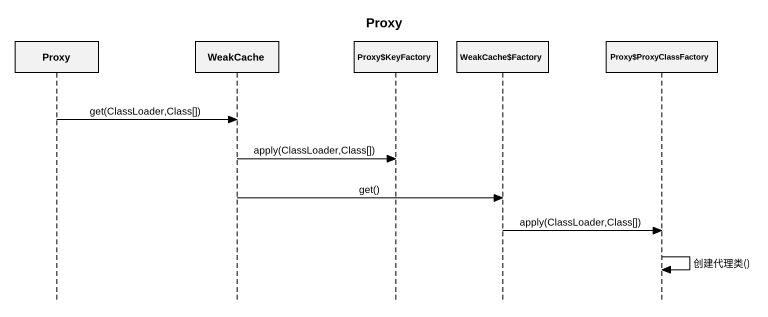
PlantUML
@startuml
title Proxy
hide footbox
participant Proxy
participant WeakCache
participant "Proxy~$KeyFactory" as Proxy_KeyFactory
participant "WeakCache~$Factory" as WeakCache_Factory
participant "Proxy~$ProxyClassFactory" as Proxy_ProxyClassFactory

Proxy -> WeakCache : get(ClassLoader,Class[])
WeakCache -> Proxy_KeyFactory : apply(ClassLoader,Class[])
WeakCache -> WeakCache_Factory : get()
WeakCache_Factory -> Proxy_ProxyClassFactory : apply(ClassLoader,Class[])
Proxy_ProxyClassFactory -> Proxy_ProxyClassFactory : 创建代理类()
@enduml
